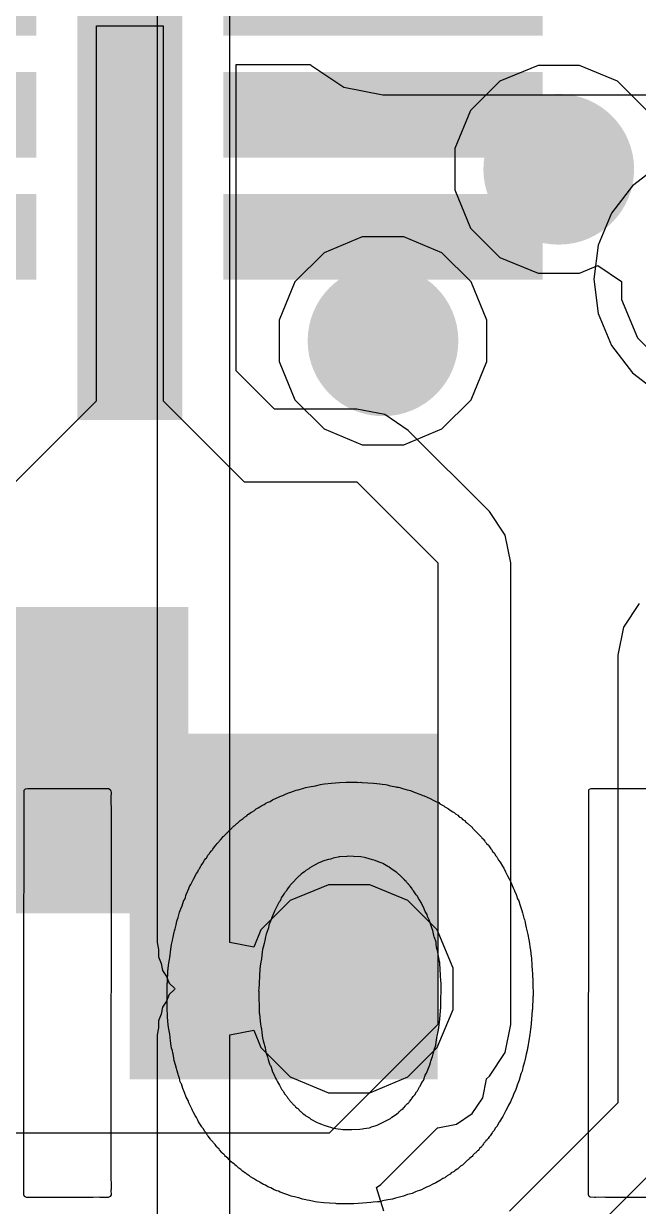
# Model space of a CAD drawing. Header units: millimetres. Extents: x 0 to 172, y 0 to 138.
# Drawn here: x 77.77 to 81.04, y 68.92 to 75.22 of the extents above; entities that cross this region are included whole.
import ezdxf

# ---------------------------------------------------------------- set-up
doc = ezdxf.new("R2010")
doc.units = ezdxf.units.MM
for name, color, linetype in [('BottomLayer', 5, 'Continuous'), ('BottomPaste', 16, 'Continuous'), ('BottomSolder', 6, 'Continuous'), ('TopLayer', 1, 'Continuous'), ('TopOverlay', 2, 'Continuous'), ('TopSolder', 216, 'Continuous'), ('ViaHoleLayer', 16, 'Continuous')]:
    doc.layers.add(name, color=color, linetype=linetype)

# ---------------------------------------------------------------- blocks, each defined once
blk = doc.blocks.new('17_FC2QFN__3_5_3_75__B_10')
at = {"layer": 'BottomLayer'}
for points in [[(-0.1778, 2.4032), (0.1778, 2.4032), (0.1778, 0.4032), (-0.1778, 0.4032)], [(-2.0986, 1.6552), (-0.6, 1.6552), (-0.6, 1.4012), (-2.0986, 1.4012)], [(2.0986, 1.4012), (0.6, 1.4012), (0.6, 1.6552), (2.0986, 1.6552)], [(-2.0986, 1.0052), (-0.6, 1.0052), (-0.6, 0.7512), (-2.0986, 0.7512)], [(2.0986, 0.7512), (0.6, 0.7512), (0.6, 1.0052), (2.0986, 1.0052)], [(-2.0986, 0.3552), (-0.6, 0.3552), (-0.6, 0.1012), (-2.0986, 0.1012)], [(2.0986, 0.1012), (0.6, 0.1012), (0.6, 0.3552), (2.0986, 0.3552)], [(-2.0986, -0.1194), (-1.1842, -0.1194), (-1.1842, -0.4242), (-2.0986, -0.4242)], [(2.0986, -0.4242), (1.1842, -0.4242), (1.1842, -0.1194), (2.0986, -0.1194)], [(-2.0986, -0.6194), (-1.1842, -0.6194), (-1.1842, -0.9242), (-2.0986, -0.9242)], [(2.0986, -0.9242), (1.1842, -0.9242), (1.1842, -0.6194), (2.0986, -0.6194)], [(-1.4024, -1.9346), (-1.4024, -1.1218), (-1.0976, -1.1218), (-1.0976, -1.9346)], [(-0.9024, -1.9346), (-0.9024, -1.1218), (-0.5976, -1.1218), (-0.5976, -1.9346)], [(-0.4024, -1.9346), (-0.4024, -1.1218), (-0.0976, -1.1218), (-0.0976, -1.9346)], [(0.0976, -1.9346), (0.0976, -1.1218), (0.4024, -1.1218), (0.4024, -1.9346)], [(0.5976, -1.9346), (0.5976, -1.1218), (0.9024, -1.1218), (0.9024, -1.9346)], [(1.0976, -1.9346), (1.0976, -1.1218), (1.4024, -1.1218), (1.4024, -1.9346)]]:
    blk.add_hatch(color=5, dxfattribs=at).paths.add_polyline_path(points)
at = {"layer": 'BottomPaste'}
for points in [[(-0.1778, 2.4032), (0.1778, 2.4032), (0.1778, 0.4032), (-0.1778, 0.4032)], [(-2.0986, 1.6552), (-0.6, 1.6552), (-0.6, 1.4012), (-2.0986, 1.4012)], [(2.0986, 1.4012), (0.6, 1.4012), (0.6, 1.6552), (2.0986, 1.6552)], [(-2.0986, 1.0052), (-0.6, 1.0052), (-0.6, 0.7512), (-2.0986, 0.7512)], [(2.0986, 0.7512), (0.6, 0.7512), (0.6, 1.0052), (2.0986, 1.0052)], [(-2.0986, 0.3552), (-0.6, 0.3552), (-0.6, 0.1012), (-2.0986, 0.1012)], [(2.0986, 0.1012), (0.6, 0.1012), (0.6, 0.3552), (2.0986, 0.3552)], [(-2.0986, -0.1194), (-1.1842, -0.1194), (-1.1842, -0.4242), (-2.0986, -0.4242)], [(2.0986, -0.4242), (1.1842, -0.4242), (1.1842, -0.1194), (2.0986, -0.1194)], [(-2.0986, -0.6194), (-1.1842, -0.6194), (-1.1842, -0.9242), (-2.0986, -0.9242)], [(2.0986, -0.9242), (1.1842, -0.9242), (1.1842, -0.6194), (2.0986, -0.6194)], [(-1.4024, -1.9346), (-1.4024, -1.1218), (-1.0976, -1.1218), (-1.0976, -1.9346)], [(-0.9024, -1.9346), (-0.9024, -1.1218), (-0.5976, -1.1218), (-0.5976, -1.9346)], [(-0.4024, -1.9346), (-0.4024, -1.1218), (-0.0976, -1.1218), (-0.0976, -1.9346)], [(0.0976, -1.9346), (0.0976, -1.1218), (0.4024, -1.1218), (0.4024, -1.9346)], [(0.5976, -1.9346), (0.5976, -1.1218), (0.9024, -1.1218), (0.9024, -1.9346)], [(1.0976, -1.9346), (1.0976, -1.1218), (1.4024, -1.1218), (1.4024, -1.9346)]]:
    blk.add_hatch(color=16, dxfattribs=at).paths.add_polyline_path(points)
at = {"layer": 'BottomSolder'}
for points in [[(-0.2794, 2.5048), (0.2794, 2.5048), (0.2794, 0.3016), (-0.2794, 0.3016)], [(-2.2002, 1.7568), (-0.4984, 1.7568), (-0.4984, 1.2996), (-2.2002, 1.2996)], [(2.2002, 1.2996), (0.4984, 1.2996), (0.4984, 1.7568), (2.2002, 1.7568)], [(-2.2002, 1.1068), (-0.4984, 1.1068), (-0.4984, 0.6496), (-2.2002, 0.6496)], [(2.2002, 0.6496), (0.4984, 0.6496), (0.4984, 1.1068), (2.2002, 1.1068)], [(-2.2002, 0.4568), (-0.4984, 0.4568), (-0.4984, -0.0004), (-2.2002, -0.0004)], [(2.2002, -0.0004), (0.4984, -0.0004), (0.4984, 0.4568), (2.2002, 0.4568)], [(-2.2002, -0.0178), (-1.0826, -0.0178), (-1.0826, -0.5258), (-2.2002, -0.5258)], [(2.2002, -0.5258), (1.0826, -0.5258), (1.0826, -0.0178), (2.2002, -0.0178)], [(-2.2002, -0.5178), (-1.0826, -0.5178), (-1.0826, -1.0258), (-2.2002, -1.0258)], [(2.2002, -1.0258), (1.0826, -1.0258), (1.0826, -0.5178), (2.2002, -0.5178)], [(-1.504, -2.0362), (-1.504, -1.0202), (-0.996, -1.0202), (-0.996, -2.0362)], [(-1.004, -2.0362), (-1.004, -1.0202), (-0.496, -1.0202), (-0.496, -2.0362)], [(-0.504, -2.0362), (-0.504, -1.0202), (0.004, -1.0202), (0.004, -2.0362)], [(-0.004, -2.0362), (-0.004, -1.0202), (0.504, -1.0202), (0.504, -2.0362)], [(0.496, -2.0362), (0.496, -1.0202), (1.004, -1.0202), (1.004, -2.0362)], [(0.996, -2.0362), (0.996, -1.0202), (1.504, -1.0202), (1.504, -2.0362)]]:
    blk.add_hatch(color=6, dxfattribs=at).paths.add_polyline_path(points)
blk = doc.blocks.new('XAL6030_102MEC_B_239')
at = {"layer": 'BottomLayer'}
for points in [[(-2.735, 2.75), (-1.305, 2.75), (-1.305, -2.75), (-2.735, -2.75)], [(1.305, 2.75), (2.735, 2.75), (2.735, -2.75), (1.305, -2.75)]]:
    blk.add_hatch(color=5, dxfattribs=at).paths.add_polyline_path(points)
at = {"layer": 'BottomPaste'}
for points in [[(-2.735, 2.75), (-1.305, 2.75), (-1.305, -2.75), (-2.735, -2.75)], [(1.305, 2.75), (2.735, 2.75), (2.735, -2.75), (1.305, -2.75)]]:
    blk.add_hatch(color=16, dxfattribs=at).paths.add_polyline_path(points)
at = {"layer": 'BottomSolder'}
for points in [[(-2.8366, 2.8516), (-1.2034, 2.8516), (-1.2034, -2.8516), (-2.8366, -2.8516)], [(1.2034, 2.8516), (2.8366, 2.8516), (2.8366, -2.8516), (1.2034, -2.8516)]]:
    blk.add_hatch(color=6, dxfattribs=at).paths.add_polyline_path(points)

msp = doc.modelspace()

# ---------------------------------------------------------------- hatches: boundary and pattern name
at = {"layer": 'BottomLayer'}
h = msp.add_hatch(color=5, dxfattribs=at)
edge = h.paths.add_edge_path()
edge.add_arc((80.6196, 74.4474), 0.3, 0, 360)
h = msp.add_hatch(color=5, dxfattribs=at)
edge = h.paths.add_edge_path()
edge.add_arc((79.6829, 73.533), 0.3, 0, 360)
msp.add_hatch(color=5, dxfattribs=at).paths.add_polyline_path([(78.3336, 69.596), (79.975, 69.596), (79.975, 71.4388), (78.3336, 71.4388)])
h = msp.add_hatch(color=5, dxfattribs=at)
edge = h.paths.add_edge_path()
edge.add_arc((79.502, 70.0786), 0.3, 0, 360)
at = {"layer": 'BottomSolder'}
h = msp.add_hatch(color=6, dxfattribs=at)
edge = h.paths.add_edge_path()
edge.add_arc((80.6196, 74.4474), 0.4016, 0, 360)
h = msp.add_hatch(color=6, dxfattribs=at)
edge = h.paths.add_edge_path()
edge.add_arc((79.6829, 73.533), 0.4016, 0, 360)
h = msp.add_hatch(color=6, dxfattribs=at)
edge = h.paths.add_edge_path()
edge.add_arc((79.502, 70.0786), 0.4016, 0, 360)
at = {"layer": 'TopLayer'}
h = msp.add_hatch(color=1, dxfattribs=at)
edge = h.paths.add_edge_path()
edge.add_arc((80.6196, 74.4474), 0.3, 0, 360)
h = msp.add_hatch(color=1, dxfattribs=at)
edge = h.paths.add_edge_path()
edge.add_arc((79.6829, 73.533), 0.3, 0, 360)
h = msp.add_hatch(color=1, dxfattribs=at)
edge = h.paths.add_edge_path()
edge.add_arc((79.502, 70.0786), 0.3, 0, 360)
at = {"layer": 'TopSolder'}
h = msp.add_hatch(color=216, dxfattribs=at)
edge = h.paths.add_edge_path()
edge.add_arc((80.6196, 74.4474), 0.4016, 0, 360)
h = msp.add_hatch(color=216, dxfattribs=at)
edge = h.paths.add_edge_path()
edge.add_arc((79.6829, 73.533), 0.4016, 0, 360)
h = msp.add_hatch(color=216, dxfattribs=at)
edge = h.paths.add_edge_path()
edge.add_arc((79.502, 70.0786), 0.4016, 0, 360)
at = {"layer": 'ViaHoleLayer'}
h = msp.add_hatch(color=16, dxfattribs=at)
edge = h.paths.add_edge_path()
edge.add_arc((80.6196, 74.4474), 0.15, 0, 360)
h = msp.add_hatch(color=16, dxfattribs=at)
edge = h.paths.add_edge_path()
edge.add_arc((79.6829, 73.533), 0.15, 0, 360)
h = msp.add_hatch(color=16, dxfattribs=at)
edge = h.paths.add_edge_path()
edge.add_arc((79.502, 70.0786), 0.15, 0, 360)

# ---------------------------------------------------------------- linework, layer by layer
at = {"layer": 'BottomLayer'}
for p, q in [((78.1558, 73.2126), (78.1558, 75.2126)), ((78.1558, 75.2126), (78.5114, 75.2126)), ((78.5114, 75.2126), (78.5114, 73.2126)), ((78.8999, 73.3735), (78.8999, 75.0066)), ((78.8999, 75.0066), (79.296, 75.0066)), ((79.296, 75.0066), (79.2983, 75.003)), ((79.2983, 75.003), (79.4748, 74.8852)), ((79.4748, 74.8852), (79.6829, 74.8438)), ((79.6829, 74.8438), (81.6864, 74.8438)), ((81.1586, 74.471), (81.0127, 74.3591)), ((81.0127, 74.3591), (80.9008, 74.2132)), ((80.9008, 74.2132), (80.8304, 74.0432)), ((80.8304, 74.0432), (80.8064, 73.8609)), ((80.8064, 73.8609), (80.8304, 73.6786)), ((80.8304, 73.6786), (80.9008, 73.5086)), ((80.9008, 73.5086), (81.0127, 73.3627)), ((79.1041, 73.1693), (78.8999, 73.3735)), ((81.0127, 73.3627), (81.1586, 73.2508)), ((77.7144, 72.7712), (78.1558, 73.2126)), ((78.5114, 73.2126), (78.9432, 72.7808)), ((79.5432, 73.1693), (79.1041, 73.1693)), ((79.6919, 73.1397), (79.5432, 73.1693)), ((79.8179, 73.0555), (79.6919, 73.1397)), ((80.2497, 72.6237), (79.8179, 73.0555)), ((78.9432, 72.7808), (79.5432, 72.7808)), ((79.5432, 72.7808), (79.975, 72.349)), ((80.3339, 72.4977), (80.2497, 72.6237)), ((80.3635, 72.349), (80.3339, 72.4977)), ((79.975, 72.349), (79.975, 69.8881)), ((80.3635, 69.8881), (80.3635, 72.349)), ((81.0485, 72.1325), (80.9643, 72.0065)), ((80.9643, 72.0065), (80.9347, 71.8578)), ((80.9347, 71.8578), (80.9347, 69.4699)), ((79.975, 69.8881), (79.3959, 69.309)), ((80.3339, 69.7394), (80.3635, 69.8881)), ((80.2497, 69.6134), (80.3339, 69.7394)), ((80.234, 69.5977), (80.2497, 69.6134)), ((80.2143, 69.4969), (80.234, 69.596)), ((80.234, 69.596), (80.234, 69.5977)), ((80.1581, 69.4129), (80.2143, 69.4969)), ((80.9347, 69.4699), (80.3571, 68.8923)), ((80.0741, 69.3567), (80.1581, 69.4129)), ((79.3959, 69.309), (71.8896, 69.309)), ((79.6706, 69.0343), (79.9733, 69.337)), ((79.9733, 69.337), (79.975, 69.337)), ((79.975, 69.337), (80.0741, 69.3567)), ((80.518, 68.5038), (81.3232, 69.309)), ((79.6481, 69.0193), (79.6706, 69.0343)), ((79.6866, 68.8923), (79.6481, 69.0193))]:
    msp.add_line(p, q, dxfattribs=at)
at = {"layer": 'TopLayer'}
for p, q in [((78.4785, 76.4286), (78.4785, 70.3251)), ((78.867, 70.3251), (78.867, 76.4286)), ((80.5094, 75.0014), (80.3058, 74.9171)), ((80.7298, 75.0014), (80.5094, 75.0014)), ((80.9334, 74.9171), (80.7298, 75.0014)), ((80.3058, 74.9171), (80.1499, 74.7612)), ((81.0893, 74.7612), (80.9334, 74.9171)), ((80.1499, 74.7612), (80.0656, 74.5576)), ((80.0656, 74.5576), (80.0656, 74.3372)), ((80.0656, 74.3372), (80.1499, 74.1336)), ((80.1499, 74.1336), (80.3058, 73.9777)), ((79.5727, 74.087), (79.3691, 74.0027)), ((79.7931, 74.087), (79.5727, 74.087)), ((79.9967, 74.0027), (79.7931, 74.087)), ((79.3691, 74.0027), (79.2132, 73.8468)), ((80.1526, 73.8468), (79.9967, 74.0027)), ((80.3058, 73.9777), (80.5094, 73.8934)), ((80.7298, 73.8934), (80.8276, 73.9339)), ((80.8276, 73.9339), (80.9546, 73.8491)), ((79.2132, 73.8468), (79.1289, 73.6432)), ((80.2369, 73.6432), (80.1526, 73.8468)), ((80.5094, 73.8934), (80.7298, 73.8934)), ((80.9546, 73.8491), (80.9546, 73.753)), ((80.9546, 73.753), (81.0389, 73.5494)), ((79.1289, 73.6432), (79.1289, 73.4228)), ((80.2369, 73.4228), (80.2369, 73.6432)), ((81.0389, 73.5494), (81.1948, 73.3935)), ((79.1289, 73.4228), (79.2132, 73.2192)), ((80.1526, 73.2192), (80.2369, 73.4228)), ((79.2132, 73.2192), (79.3691, 73.0633)), ((79.9967, 73.0633), (80.1526, 73.2192)), ((79.3691, 73.0633), (79.5727, 72.979)), ((79.7931, 72.979), (79.9967, 73.0633)), ((79.5727, 72.979), (79.7931, 72.979)), ((79.3918, 70.6326), (79.1882, 70.5483)), ((79.6122, 70.6326), (79.3918, 70.6326)), ((79.8158, 70.5483), (79.6122, 70.6326)), ((79.1882, 70.5483), (79.0323, 70.3924)), ((79.9717, 70.3924), (79.8158, 70.5483)), ((79.0323, 70.3924), (78.994, 70.2999)), ((80.056, 70.1888), (79.9717, 70.3924)), ((78.4785, 70.3251), (78.486, 70.2876)), ((78.994, 70.2999), (78.867, 70.3251)), ((78.486, 70.2876), (78.486, 70.2493)), ((78.486, 70.2493), (78.5006, 70.214)), ((78.5006, 70.214), (78.5081, 70.1765)), ((80.056, 69.9684), (80.056, 70.1888)), ((78.5081, 70.1765), (78.5294, 70.1447)), ((78.5294, 70.1447), (78.544, 70.1093)), ((78.544, 70.1093), (78.5711, 70.0822)), ((78.5711, 70.075), (78.544, 70.0479)), ((78.5711, 70.0822), (78.5735, 70.0786)), ((78.5735, 70.0786), (78.5711, 70.075)), ((78.5294, 70.0126), (78.5081, 69.9807)), ((78.544, 70.0479), (78.5294, 70.0126)), ((78.5006, 69.9432), (78.486, 69.9079)), ((78.5081, 69.9807), (78.5006, 69.9432)), ((79.9717, 69.7648), (80.056, 69.9684)), ((78.486, 69.8696), (78.4785, 69.8321)), ((78.486, 69.9079), (78.486, 69.8696)), ((78.4785, 69.8321), (78.4785, 61.8744)), ((78.867, 69.8321), (78.994, 69.8573)), ((78.867, 61.8744), (78.867, 69.8321)), ((78.994, 69.8573), (79.0323, 69.7648)), ((79.0323, 69.7648), (79.1882, 69.6089)), ((79.8158, 69.6089), (79.9717, 69.7648)), ((79.1882, 69.6089), (79.3918, 69.5246)), ((79.6122, 69.5246), (79.8158, 69.6089)), ((79.3918, 69.5246), (79.6122, 69.5246))]:
    msp.add_line(p, q, dxfattribs=at)
at = {"layer": 'TopOverlay'}
for p, q in [((77.7683, 70.0349), (77.77, 71.1372)), ((77.77, 71.1372), (77.7777, 71.1449)), ((77.7777, 71.1449), (77.7896, 71.1466)), ((77.7896, 71.1466), (77.8652, 71.1457)), ((77.8652, 71.1457), (78.2193, 71.1466)), ((78.2193, 71.1466), (78.2287, 71.1406)), ((78.2287, 71.1406), (78.2321, 71.1321)), ((78.2321, 71.1321), (78.2338, 71.1253)), ((78.2338, 71.1253), (78.2321, 71.0982)), ((79.179, 71.1228), (79.1858, 71.1245)), ((79.1858, 71.1245), (79.2121, 71.1338)), ((79.2121, 71.1338), (79.2206, 71.1372)), ((79.2206, 71.1372), (79.23, 71.1398)), ((79.23, 71.1398), (79.2367, 71.1415)), ((79.2367, 71.1415), (79.2478, 71.144)), ((79.2478, 71.144), (79.2614, 71.1474)), ((79.2614, 71.1474), (79.2699, 71.1508)), ((79.2699, 71.1508), (79.2903, 71.1559)), ((79.2903, 71.1559), (79.3225, 71.161)), ((79.3225, 71.161), (79.3497, 71.1678)), ((79.3497, 71.1678), (79.3582, 71.1695)), ((79.3582, 71.1695), (79.3718, 71.1712)), ((79.3718, 71.1712), (79.4092, 71.1746)), ((79.4092, 71.1746), (79.4516, 71.178)), ((79.4516, 71.178), (79.4873, 71.1797)), ((79.4873, 71.1797), (79.5442, 71.1805)), ((79.5442, 71.1805), (79.5493, 71.1788)), ((79.5493, 71.1788), (79.5646, 71.1805)), ((79.5646, 71.1805), (79.5697, 71.1788)), ((79.5697, 71.1788), (79.6019, 71.1771)), ((79.6019, 71.1771), (79.6317, 71.1746)), ((79.6317, 71.1746), (79.6503, 71.1729)), ((79.6503, 71.1729), (79.6656, 71.1712)), ((79.6656, 71.1712), (79.6792, 71.1695)), ((79.6792, 71.1695), (79.6962, 71.1678)), ((79.6962, 71.1678), (79.7047, 71.1661)), ((79.7047, 71.1661), (79.7157, 71.1618)), ((79.7157, 71.1618), (79.7225, 71.1601)), ((79.7225, 71.1601), (79.7506, 71.1559)), ((79.7506, 71.1559), (79.7574, 71.1542)), ((79.7574, 71.1542), (79.7658, 71.1525)), ((79.7658, 71.1525), (79.7726, 71.1508)), ((79.7726, 71.1508), (79.782, 71.1483)), ((79.782, 71.1483), (79.799, 71.1432)), ((79.799, 71.1432), (79.8109, 71.1398)), ((79.8109, 71.1398), (79.8287, 71.1355)), ((79.8287, 71.1355), (79.8499, 71.1262)), ((79.8499, 71.1262), (79.8593, 71.1236)), ((80.7782, 68.9801), (80.7799, 71.1389)), ((80.7799, 71.1389), (80.7841, 71.1432)), ((80.7841, 71.1432), (80.7926, 71.1466)), ((80.7926, 71.1466), (80.8376, 71.1457)), ((80.8376, 71.1457), (81.2733, 71.1466)), ((78.2321, 71.0982), (78.2338, 71.0149)), ((79.0491, 71.0608), (79.0592, 71.0676)), ((79.0592, 71.0676), (79.0618, 71.0701)), ((79.0618, 71.0701), (79.0703, 71.0735)), ((79.0703, 71.0735), (79.0813, 71.0778)), ((79.0813, 71.0778), (79.0949, 71.0863)), ((79.0949, 71.0863), (79.1128, 71.0939)), ((79.1128, 71.0939), (79.1416, 71.1075)), ((79.1416, 71.1075), (79.1484, 71.1092)), ((79.1484, 71.1092), (79.1569, 71.1126)), ((79.1569, 71.1126), (79.1603, 71.1143)), ((79.1603, 71.1143), (79.179, 71.1228)), ((79.8593, 71.1236), (79.878, 71.1168)), ((79.878, 71.1168), (79.8873, 71.1126)), ((79.8873, 71.1126), (79.8958, 71.1092)), ((79.8958, 71.1092), (79.9026, 71.1075)), ((79.9026, 71.1075), (79.9349, 71.0922)), ((79.9349, 71.0922), (79.9535, 71.082)), ((79.9535, 71.082), (79.9688, 71.0752)), ((79.9688, 71.0752), (79.9799, 71.071)), ((79.9799, 71.071), (79.9858, 71.065)), ((79.9858, 71.065), (79.9892, 71.0633)), ((79.9892, 71.0633), (80.0079, 71.0531)), ((78.2338, 71.0149), (78.2329, 69.0947)), ((78.9446, 70.9937), (78.9565, 71.0005)), ((78.9565, 71.0005), (78.9633, 71.0073)), ((78.9633, 71.0073), (78.9667, 71.009)), ((78.9667, 71.009), (78.9786, 71.0175)), ((78.9786, 71.0175), (78.982, 71.0209)), ((78.982, 71.0209), (78.9854, 71.0226)), ((78.9854, 71.0226), (78.9973, 71.0294)), ((78.9973, 71.0294), (79.0066, 71.037)), ((79.0066, 71.037), (79.0176, 71.0429)), ((79.0176, 71.0429), (79.0261, 71.048)), ((79.0261, 71.048), (79.038, 71.0565)), ((79.038, 71.0565), (79.0491, 71.0608)), ((80.0079, 71.0531), (80.013, 71.048)), ((80.013, 71.048), (80.0164, 71.0463)), ((80.0164, 71.0463), (80.0317, 71.0379)), ((80.0317, 71.0379), (80.041, 71.0302)), ((80.041, 71.0302), (80.0555, 71.0226)), ((80.0555, 71.0226), (80.0588, 71.0192)), ((80.0588, 71.0192), (80.0622, 71.0175)), ((80.0622, 71.0175), (80.069, 71.0107)), ((80.069, 71.0107), (80.0809, 71.0039)), ((80.0809, 71.0039), (80.0894, 70.9954)), ((78.8699, 70.9274), (78.8792, 70.9368)), ((78.8792, 70.9368), (78.8809, 70.9402)), ((78.8809, 70.9402), (78.8834, 70.9427)), ((78.8834, 70.9427), (78.8868, 70.9444)), ((78.8868, 70.9444), (78.8902, 70.9478)), ((78.8902, 70.9478), (78.8936, 70.9495)), ((78.8936, 70.9495), (78.9038, 70.9597)), ((78.9038, 70.9597), (78.9072, 70.9614)), ((78.9072, 70.9614), (78.9191, 70.9733)), ((78.9191, 70.9733), (78.9225, 70.975)), ((78.9225, 70.975), (78.9378, 70.9869)), ((78.9378, 70.9869), (78.9446, 70.9937)), ((80.0894, 70.9954), (80.1005, 70.9894)), ((80.1005, 70.9894), (80.1022, 70.986)), ((80.1022, 70.986), (80.1064, 70.9818)), ((80.1064, 70.9818), (80.1098, 70.9801)), ((80.1098, 70.9801), (80.1132, 70.9767)), ((80.1132, 70.9767), (80.1166, 70.975)), ((80.1166, 70.975), (80.1268, 70.9648)), ((80.1268, 70.9648), (80.1302, 70.9631)), ((80.1302, 70.9631), (80.1336, 70.9597)), ((80.1336, 70.9597), (80.137, 70.958)), ((80.137, 70.958), (80.154, 70.941)), ((80.154, 70.941), (80.1574, 70.9393)), ((80.1574, 70.9393), (80.1616, 70.9334)), ((78.8113, 70.8672), (78.8164, 70.8722)), ((78.8164, 70.8722), (78.8172, 70.8748)), ((78.8172, 70.8748), (78.8206, 70.8765)), ((78.8206, 70.8765), (78.8265, 70.8824)), ((78.8265, 70.8824), (78.8282, 70.8858)), ((78.8282, 70.8858), (78.8308, 70.8901)), ((78.8308, 70.8901), (78.8342, 70.8918)), ((78.8342, 70.8918), (78.8469, 70.9045)), ((78.8469, 70.9045), (78.8486, 70.9079)), ((78.8486, 70.9079), (78.8546, 70.9122)), ((78.8546, 70.9122), (78.8622, 70.9198)), ((78.8622, 70.9198), (78.8639, 70.9232)), ((78.8639, 70.9232), (78.8665, 70.9258)), ((78.8665, 70.9258), (78.8699, 70.9274)), ((80.1616, 70.9334), (80.2075, 70.8875)), ((80.2075, 70.8875), (80.2092, 70.8841)), ((80.2092, 70.8841), (80.216, 70.8773)), ((80.216, 70.8773), (80.2177, 70.8739)), ((80.2177, 70.8739), (80.2262, 70.8654)), ((78.7603, 70.8026), (78.7688, 70.8145)), ((78.7688, 70.8145), (78.7739, 70.8196)), ((78.7739, 70.8196), (78.7756, 70.823)), ((78.7756, 70.823), (78.7841, 70.8349)), ((78.7841, 70.8349), (78.7943, 70.8451)), ((78.7943, 70.8451), (78.7994, 70.8536)), ((78.7994, 70.8536), (78.8096, 70.8638)), ((78.8096, 70.8638), (78.8113, 70.8672)), ((80.2262, 70.8654), (80.2279, 70.8621)), ((80.2279, 70.8621), (80.2329, 70.857)), ((80.2329, 70.857), (80.2346, 70.8536)), ((80.2346, 70.8536), (80.2448, 70.8434)), ((80.2448, 70.8434), (80.2465, 70.84)), ((80.2465, 70.84), (80.2584, 70.8247)), ((80.2584, 70.8247), (80.2618, 70.8213)), ((80.2618, 70.8213), (80.2686, 70.8094)), ((80.2686, 70.8094), (80.2754, 70.8026)), ((78.7144, 70.7364), (78.7229, 70.7483)), ((78.7229, 70.7483), (78.7314, 70.7635)), ((78.7314, 70.7635), (78.7391, 70.7729)), ((78.7391, 70.7729), (78.7416, 70.7754)), ((78.7416, 70.7754), (78.7433, 70.7788)), ((78.7433, 70.7788), (78.7501, 70.7907)), ((78.7501, 70.7907), (78.7586, 70.7992)), ((78.7586, 70.7992), (78.7603, 70.8026)), ((79.3404, 70.7491), (79.3183, 70.7372)), ((79.3556, 70.7559), (79.3404, 70.7491)), ((79.3616, 70.7584), (79.3556, 70.7559)), ((79.3726, 70.7627), (79.3616, 70.7584)), ((79.393, 70.7678), (79.3726, 70.7627)), ((79.4024, 70.7703), (79.393, 70.7678)), ((79.4092, 70.772), (79.4024, 70.7703)), ((79.4176, 70.7754), (79.4092, 70.772)), ((79.4244, 70.7771), (79.4176, 70.7754)), ((79.444, 70.7797), (79.4244, 70.7771)), ((79.4491, 70.7814), (79.444, 70.7797)), ((79.4898, 70.7831), (79.4491, 70.7814)), ((79.4949, 70.7848), (79.4898, 70.7831)), ((79.5263, 70.7839), (79.4949, 70.7848)), ((79.5646, 70.7814), (79.5263, 70.7839)), ((79.5849, 70.778), (79.5646, 70.7814)), ((79.5917, 70.7763), (79.5849, 70.778)), ((79.6274, 70.7661), (79.5917, 70.7763)), ((79.641, 70.7627), (79.6274, 70.7661)), ((79.6622, 70.7533), (79.641, 70.7627)), ((79.6733, 70.7491), (79.6622, 70.7533)), ((79.6818, 70.7457), (79.6733, 70.7491)), ((80.2754, 70.8026), (80.2771, 70.7992)), ((80.2771, 70.7992), (80.2839, 70.7873)), ((80.2839, 70.7873), (80.289, 70.7822)), ((80.289, 70.7822), (80.2907, 70.7788)), ((80.2907, 70.7788), (80.2992, 70.7635)), ((80.2992, 70.7635), (80.3068, 70.7542)), ((80.3068, 70.7542), (80.3196, 70.7313)), ((78.6737, 70.6633), (78.689, 70.6922)), ((78.689, 70.6922), (78.6958, 70.7024)), ((78.6958, 70.7024), (78.7, 70.7134)), ((78.7, 70.7134), (78.7026, 70.716)), ((78.7026, 70.716), (78.7042, 70.7194)), ((78.7042, 70.7194), (78.7127, 70.7313)), ((78.7127, 70.7313), (78.7144, 70.7364)), ((79.2461, 70.6888), (79.2384, 70.6812)), ((79.2554, 70.6964), (79.2461, 70.6888)), ((79.2639, 70.7015), (79.2554, 70.6964)), ((79.269, 70.7066), (79.2639, 70.7015)), ((79.2724, 70.7083), (79.269, 70.7066)), ((79.2843, 70.7168), (79.2724, 70.7083)), ((79.2877, 70.7185), (79.2843, 70.7168)), ((79.2928, 70.7236), (79.2877, 70.7185)), ((79.3183, 70.7372), (79.2928, 70.7236)), ((79.6903, 70.7406), (79.6818, 70.7457)), ((79.7089, 70.7304), (79.6903, 70.7406)), ((79.7166, 70.7262), (79.7089, 70.7304)), ((79.7259, 70.7185), (79.7166, 70.7262)), ((79.7293, 70.7168), (79.7259, 70.7185)), ((79.7531, 70.6998), (79.7293, 70.7168)), ((79.7565, 70.6981), (79.7531, 70.6998)), ((79.7667, 70.688), (79.7565, 70.6981)), ((79.7701, 70.6863), (79.7667, 70.688)), ((79.7956, 70.6608), (79.7701, 70.6863)), ((80.3196, 70.7313), (80.3264, 70.7211)), ((80.3264, 70.7211), (80.3366, 70.7024)), ((80.3366, 70.7024), (80.3468, 70.6803)), ((78.6482, 70.6124), (78.6524, 70.6234)), ((78.6524, 70.6234), (78.6592, 70.6336)), ((78.6592, 70.6336), (78.6652, 70.648)), ((78.6652, 70.648), (78.6737, 70.6633)), ((79.1866, 70.6277), (79.1781, 70.6158)), ((79.1883, 70.631), (79.1866, 70.6277)), ((79.2138, 70.6565), (79.1883, 70.631)), ((79.2155, 70.6599), (79.2138, 70.6565)), ((79.235, 70.6795), (79.2155, 70.6599)), ((79.2384, 70.6812), (79.235, 70.6795)), ((79.799, 70.6591), (79.7956, 70.6608)), ((79.7998, 70.6565), (79.799, 70.6591)), ((79.8066, 70.6497), (79.7998, 70.6565)), ((79.8083, 70.6463), (79.8066, 70.6497)), ((79.8185, 70.6361), (79.8083, 70.6463)), ((79.8194, 70.6353), (79.8185, 70.6361)), ((79.8219, 70.6327), (79.8194, 70.6353)), ((79.8236, 70.6294), (79.8219, 70.6327)), ((79.8278, 70.6251), (79.8236, 70.6294)), ((79.8355, 70.6158), (79.8278, 70.6251)), ((80.3468, 70.6803), (80.3552, 70.665)), ((80.3552, 70.665), (80.362, 70.6497)), ((80.362, 70.6497), (80.3773, 70.6175)), ((78.6244, 70.5529), (78.6295, 70.5648)), ((78.6295, 70.5648), (78.6321, 70.5758)), ((78.6321, 70.5758), (78.6355, 70.5843)), ((78.6355, 70.5843), (78.6482, 70.6124)), ((79.1408, 70.5631), (79.1391, 70.5563)), ((79.1493, 70.575), (79.1408, 70.5631)), ((79.1561, 70.5869), (79.1493, 70.575)), ((79.1595, 70.5903), (79.1561, 70.5869)), ((79.1612, 70.5937), (79.1595, 70.5903)), ((79.1663, 70.5988), (79.1612, 70.5937)), ((79.1731, 70.6107), (79.1663, 70.5988)), ((79.1781, 70.6158), (79.1731, 70.6107)), ((79.8423, 70.6039), (79.8355, 70.6158)), ((79.8448, 70.6013), (79.8423, 70.6039)), ((79.8593, 70.5801), (79.8448, 70.6013)), ((79.861, 70.5767), (79.8593, 70.5801)), ((79.8661, 70.5716), (79.861, 70.5767)), ((79.8729, 70.5597), (79.8661, 70.5716)), ((79.8771, 70.5521), (79.8729, 70.5597)), ((80.3773, 70.6175), (80.3816, 70.6064)), ((80.3816, 70.6064), (80.3841, 70.6005)), ((80.3841, 70.6005), (80.3926, 70.5818)), ((80.3926, 70.5818), (80.3943, 70.575)), ((80.3943, 70.575), (80.4003, 70.5589)), ((80.4003, 70.5589), (80.4062, 70.5478)), ((78.5989, 70.4867), (78.6057, 70.5054)), ((78.6057, 70.5054), (78.6125, 70.5206)), ((78.6125, 70.5206), (78.6159, 70.5325)), ((78.6159, 70.5325), (78.6176, 70.5393)), ((78.6176, 70.5393), (78.6219, 70.5504)), ((78.6219, 70.5504), (78.6244, 70.5529)), ((79.1272, 70.5376), (79.1051, 70.4918)), ((79.1289, 70.541), (79.1272, 70.5376)), ((79.1323, 70.5444), (79.1289, 70.541)), ((79.1391, 70.5563), (79.1323, 70.5444)), ((79.8856, 70.5385), (79.8771, 70.5521)), ((79.889, 70.53), (79.8856, 70.5385)), ((79.8992, 70.513), (79.889, 70.53)), ((79.9077, 70.4909), (79.8992, 70.513)), ((80.4062, 70.5478), (80.4113, 70.5274)), ((80.4113, 70.5274), (80.4189, 70.5062)), ((80.4189, 70.5062), (80.4232, 70.4952)), ((80.4232, 70.4952), (80.4257, 70.4841)), ((78.5803, 70.4187), (78.5845, 70.4383)), ((78.5845, 70.4383), (78.5862, 70.4451)), ((78.5862, 70.4451), (78.5913, 70.4586)), ((78.5913, 70.4586), (78.5955, 70.4731)), ((78.5955, 70.4731), (78.5989, 70.4867)), ((79.0839, 70.4383), (79.0745, 70.417)), ((79.0873, 70.4468), (79.0839, 70.4383)), ((79.089, 70.4536), (79.0873, 70.4468)), ((79.0915, 70.4629), (79.089, 70.4536)), ((79.1051, 70.4918), (79.0915, 70.4629)), ((79.9179, 70.4739), (79.9077, 70.4909)), ((79.9204, 70.4646), (79.9179, 70.4739)), ((79.9281, 70.4468), (79.9204, 70.4646)), ((79.945, 70.3975), (79.9281, 70.4468)), ((80.4257, 70.4841), (80.4274, 70.4756)), ((80.4274, 70.4756), (80.4291, 70.4688)), ((80.4291, 70.4688), (80.4342, 70.4552)), ((80.4342, 70.4552), (80.4368, 70.4476)), ((80.4368, 70.4476), (80.4385, 70.4408)), ((80.4385, 70.4408), (80.4427, 70.4213)), ((78.565, 70.3542), (78.5692, 70.3805)), ((78.5692, 70.3805), (78.5709, 70.3873)), ((78.5709, 70.3873), (78.5752, 70.3983)), ((78.5752, 70.3983), (78.5803, 70.4187)), ((79.0609, 70.3695), (79.0575, 70.3559)), ((79.0652, 70.3839), (79.0609, 70.3695)), ((79.0703, 70.3975), (79.0652, 70.3839)), ((79.072, 70.4043), (79.0703, 70.3975)), ((79.0745, 70.417), (79.072, 70.4043)), ((79.9484, 70.389), (79.945, 70.3975)), ((79.9544, 70.3627), (79.9484, 70.389)), ((80.4427, 70.4213), (80.4444, 70.4128)), ((80.4444, 70.4128), (80.4461, 70.4026)), ((80.4461, 70.4026), (80.4495, 70.389)), ((80.4495, 70.389), (80.4521, 70.3814)), ((80.4521, 70.3814), (80.4555, 70.3678)), ((80.4555, 70.3678), (80.4597, 70.3397)), ((78.5531, 70.3015), (78.5556, 70.3143)), ((78.5556, 70.3143), (78.5573, 70.3211)), ((78.5573, 70.3211), (78.5616, 70.3355)), ((78.5616, 70.3355), (78.5633, 70.3474)), ((78.5633, 70.3474), (78.565, 70.3542)), ((79.0491, 70.3202), (79.044, 70.2998)), ((79.0516, 70.3296), (79.0491, 70.3202)), ((79.0533, 70.3364), (79.0516, 70.3296)), ((79.0575, 70.3559), (79.0533, 70.3364)), ((79.9561, 70.3559), (79.9544, 70.3627)), ((79.9586, 70.3465), (79.9561, 70.3559)), ((79.9637, 70.333), (79.9586, 70.3465)), ((79.9654, 70.3262), (79.9637, 70.333)), ((79.9671, 70.3177), (79.9654, 70.3262)), ((79.9688, 70.3007), (79.9671, 70.3177)), ((80.4597, 70.3397), (80.4631, 70.3194)), ((80.4631, 70.3194), (80.4648, 70.3024)), ((78.5446, 70.237), (78.5463, 70.2438)), ((78.5463, 70.2438), (78.5514, 70.2896)), ((78.5514, 70.2896), (78.5531, 70.3015)), ((79.038, 70.2582), (79.0346, 70.2378)), ((79.0397, 70.2735), (79.038, 70.2582)), ((79.0414, 70.2871), (79.0397, 70.2735)), ((79.044, 70.2998), (79.0414, 70.2871)), ((79.9722, 70.2871), (79.9688, 70.3007)), ((79.9748, 70.2744), (79.9722, 70.2871)), ((79.9765, 70.2625), (79.9748, 70.2744)), ((79.979, 70.2531), (79.9765, 70.2625)), ((79.9807, 70.2429), (79.979, 70.2531)), ((79.9833, 70.2234), (79.9807, 70.2429)), ((80.4648, 70.3024), (80.4665, 70.2939)), ((80.4665, 70.2939), (80.469, 70.2845)), ((80.469, 70.2845), (80.4724, 70.2506)), ((80.4724, 70.2506), (80.4741, 70.2438)), ((80.4741, 70.2438), (80.4767, 70.2005)), ((78.5361, 70.1775), (78.5378, 70.1826)), ((78.5378, 70.1826), (78.5403, 70.2056)), ((78.5403, 70.2056), (78.542, 70.2141)), ((78.542, 70.2141), (78.5446, 70.237)), ((79.027, 70.1826), (79.0244, 70.1495)), ((79.0287, 70.1996), (79.027, 70.1826)), ((79.0312, 70.2225), (79.0287, 70.1996)), ((79.0329, 70.2293), (79.0312, 70.2225)), ((79.0346, 70.2378), (79.0329, 70.2293)), ((79.985, 70.2183), (79.9833, 70.2234)), ((79.9867, 70.1775), (79.985, 70.2183)), ((80.4767, 70.2005), (80.4784, 70.1784)), ((80.4784, 70.1784), (80.4801, 70.1597)), ((78.5344, 70.1113), (78.5361, 70.1775)), ((79.0244, 70.1495), (79.0227, 70.107)), ((79.9892, 70.1546), (79.9867, 70.1775)), ((79.9918, 70.1164), (79.9892, 70.1546)), ((79.9935, 70.1113), (79.9918, 70.1164)), ((80.4801, 70.1597), (80.4818, 70.1121)), ((78.5327, 70.1062), (78.5344, 70.1113)), ((78.5335, 69.9763), (78.5327, 70.1062)), ((79.021, 70.0765), (79.0202, 70.0688)), ((79.0202, 70.0688), (79.0219, 70.0637)), ((79.0227, 70.107), (79.021, 70.0765)), ((79.0219, 70.0637), (79.0236, 69.9499)), ((79.9909, 69.9797), (79.9935, 70.1113)), ((80.4818, 70.1121), (80.4826, 70.04)), ((77.7683, 70.0332), (77.7683, 70.0349)), ((77.7683, 68.9801), (77.7683, 70.0332)), ((80.4809, 70.0349), (80.4792, 69.9703)), ((80.4826, 70.04), (80.4809, 70.0349)), ((78.5352, 69.9304), (78.5335, 69.9763)), ((78.5369, 69.9032), (78.5352, 69.9304)), ((79.0236, 69.9499), (79.0253, 69.9448)), ((79.0253, 69.9448), (79.0278, 69.9066)), ((79.9858, 69.9168), (79.9892, 69.961)), ((79.9892, 69.961), (79.9909, 69.9797)), ((80.4775, 69.9652), (80.475, 69.9168)), ((80.4792, 69.9703), (80.4775, 69.9652)), ((78.5403, 69.8726), (78.5369, 69.9032)), ((78.5463, 69.8361), (78.5403, 69.8726)), ((79.0278, 69.9066), (79.0295, 69.8896)), ((79.0295, 69.8896), (79.0312, 69.8794)), ((79.0312, 69.8794), (79.0329, 69.8709)), ((79.0329, 69.8709), (79.0346, 69.8642)), ((79.0346, 69.8642), (79.038, 69.8438)), ((79.9773, 69.8506), (79.9807, 69.8709)), ((79.9807, 69.8709), (79.9824, 69.8862)), ((79.9824, 69.8862), (79.9841, 69.8998)), ((79.9841, 69.8998), (79.9858, 69.9168)), ((80.4699, 69.8642), (80.4665, 69.8472)), ((80.4716, 69.8743), (80.4699, 69.8642)), ((80.4733, 69.893), (80.4716, 69.8743)), ((80.475, 69.9168), (80.4733, 69.893)), ((78.5505, 69.8013), (78.5463, 69.8361)), ((78.5531, 69.775), (78.5505, 69.8013)), ((79.038, 69.8438), (79.0414, 69.8166)), ((79.0414, 69.8166), (79.044, 69.8005)), ((79.044, 69.8005), (79.0457, 69.7954)), ((79.9663, 69.7954), (79.968, 69.8022)), ((79.968, 69.8022), (79.9705, 69.8183)), ((79.9705, 69.8183), (79.9722, 69.8251)), ((79.9722, 69.8251), (79.9773, 69.8506)), ((80.4614, 69.8132), (80.4589, 69.7903)), ((80.4631, 69.8234), (80.4614, 69.8132)), ((80.4648, 69.837), (80.4631, 69.8234)), ((80.4665, 69.8472), (80.4648, 69.837)), ((78.5565, 69.7614), (78.5531, 69.775)), ((78.559, 69.7537), (78.5565, 69.7614)), ((78.5607, 69.747), (78.559, 69.7537)), ((78.5633, 69.7376), (78.5607, 69.747)), ((78.565, 69.7308), (78.5633, 69.7376)), ((79.0457, 69.7954), (79.0491, 69.7835)), ((79.0491, 69.7835), (79.0508, 69.7767)), ((79.0508, 69.7767), (79.0541, 69.7648)), ((79.0541, 69.7648), (79.0567, 69.7504)), ((79.0567, 69.7504), (79.0584, 69.7419)), ((79.0584, 69.7419), (79.0601, 69.7351)), ((79.951, 69.7308), (79.9569, 69.7588)), ((79.9569, 69.7588), (79.9603, 69.7673)), ((79.9603, 69.7673), (79.9646, 69.7784)), ((79.9646, 69.7784), (79.9663, 69.7954)), ((80.4504, 69.7495), (80.4453, 69.7291)), ((80.4538, 69.7614), (80.4504, 69.7495)), ((80.4555, 69.7665), (80.4538, 69.7614)), ((80.4572, 69.7835), (80.4555, 69.7665)), ((80.4589, 69.7903), (80.4572, 69.7835)), ((78.5675, 69.7079), (78.565, 69.7308)), ((78.5701, 69.6968), (78.5675, 69.7079)), ((78.5777, 69.6722), (78.5701, 69.6968)), ((79.0601, 69.7351), (79.0669, 69.7164)), ((79.0669, 69.7164), (79.0711, 69.7019)), ((79.0711, 69.7019), (79.0745, 69.6884)), ((79.0745, 69.6884), (79.0805, 69.6722)), ((79.9323, 69.6731), (79.9357, 69.685)), ((79.9357, 69.685), (79.9374, 69.6918)), ((79.9374, 69.6918), (79.9433, 69.7079)), ((79.9433, 69.7079), (79.9476, 69.7172)), ((79.9476, 69.7172), (79.951, 69.7308)), ((80.4376, 69.6892), (80.4283, 69.6595)), ((80.4393, 69.696), (80.4376, 69.6892)), ((80.4427, 69.713), (80.4393, 69.696)), ((80.4453, 69.7291), (80.4427, 69.713)), ((78.582, 69.6527), (78.5777, 69.6722)), ((78.5837, 69.6459), (78.582, 69.6527)), ((78.5904, 69.6238), (78.5837, 69.6459)), ((78.5938, 69.6153), (78.5904, 69.6238)), ((78.5981, 69.6009), (78.5938, 69.6153)), ((79.0805, 69.6722), (79.083, 69.6697)), ((79.083, 69.6697), (79.0864, 69.6612)), ((79.0864, 69.6612), (79.0898, 69.6476)), ((79.0898, 69.6476), (79.0941, 69.6365)), ((79.0941, 69.6365), (79.1017, 69.6238)), ((79.1017, 69.6238), (79.1094, 69.6026)), ((79.9043, 69.6077), (79.9085, 69.6187)), ((79.9085, 69.6187), (79.9153, 69.6289)), ((79.9153, 69.6289), (79.9187, 69.6374)), ((79.9187, 69.6374), (79.9281, 69.6637)), ((79.9281, 69.6637), (79.9323, 69.6731)), ((80.4138, 69.6111), (80.4087, 69.5907)), ((80.4164, 69.6204), (80.4138, 69.6111)), ((80.4198, 69.6289), (80.4164, 69.6204)), ((80.424, 69.6399), (80.4198, 69.6289)), ((80.4257, 69.6484), (80.424, 69.6399)), ((80.4283, 69.6595), (80.4257, 69.6484)), ((78.5998, 69.5924), (78.5981, 69.6009)), ((78.6023, 69.583), (78.5998, 69.5924)), ((78.6057, 69.5745), (78.6023, 69.583)), ((78.6083, 69.572), (78.6057, 69.5745)), ((78.6134, 69.5584), (78.6083, 69.572)), ((78.6159, 69.5474), (78.6134, 69.5584)), ((79.1094, 69.6026), (79.1161, 69.5924)), ((79.1161, 69.5924), (79.1204, 69.583)), ((79.1204, 69.583), (79.1306, 69.5644)), ((79.1306, 69.5644), (79.1374, 69.5542)), ((79.1374, 69.5542), (79.1416, 69.5431)), ((79.8678, 69.5372), (79.878, 69.5559)), ((79.878, 69.5559), (79.8813, 69.5593)), ((79.8813, 69.5593), (79.8864, 69.5712)), ((79.8864, 69.5712), (79.8949, 69.5864)), ((79.8949, 69.5864), (79.8983, 69.5898)), ((79.8983, 69.5898), (79.9017, 69.5983)), ((79.9017, 69.5983), (79.9043, 69.6077)), ((80.3943, 69.5525), (80.3884, 69.5363)), ((80.3977, 69.5644), (80.3943, 69.5525)), ((80.4054, 69.5822), (80.3977, 69.5644)), ((80.4087, 69.5907), (80.4054, 69.5822)), ((78.6253, 69.5261), (78.6159, 69.5474)), ((78.6346, 69.4998), (78.6253, 69.5261)), ((78.6439, 69.482), (78.6346, 69.4998)), ((79.1416, 69.5431), (79.1459, 69.5389)), ((79.1459, 69.5389), (79.1476, 69.5355)), ((79.1476, 69.5355), (79.151, 69.5321)), ((79.151, 69.5321), (79.1527, 69.5287)), ((79.1527, 69.5287), (79.1595, 69.5168)), ((79.1595, 69.5168), (79.1663, 69.51)), ((79.1663, 69.51), (79.168, 69.5066)), ((79.168, 69.5066), (79.1714, 69.5032)), ((79.1714, 69.5032), (79.1764, 69.4947)), ((79.1764, 69.4947), (79.1815, 69.4896)), ((79.1815, 69.4896), (79.1832, 69.4862)), ((79.1832, 69.4862), (79.1866, 69.4828)), ((79.8236, 69.4777), (79.8355, 69.4896)), ((79.8355, 69.4896), (79.8372, 69.493)), ((79.8372, 69.493), (79.844, 69.5049)), ((79.844, 69.5049), (79.8525, 69.5134)), ((79.8525, 69.5134), (79.861, 69.5287)), ((79.861, 69.5287), (79.8661, 69.5338)), ((79.8661, 69.5338), (79.8678, 69.5372)), ((80.3748, 69.5041), (80.3654, 69.4845)), ((80.379, 69.5151), (80.3748, 69.5041)), ((80.3884, 69.5363), (80.379, 69.5168)), ((80.379, 69.5168), (80.379, 69.5151)), ((78.6482, 69.4709), (78.6439, 69.482)), ((78.6635, 69.4387), (78.6482, 69.4709)), ((78.6669, 69.4302), (78.6635, 69.4387)), ((78.672, 69.4217), (78.6669, 69.4302)), ((79.1866, 69.4828), (79.1883, 69.4794)), ((79.1883, 69.4794), (79.2002, 69.4675)), ((79.2002, 69.4675), (79.2019, 69.4641)), ((79.2019, 69.4641), (79.2062, 69.4599)), ((79.2062, 69.4599), (79.2096, 69.4582)), ((79.2096, 69.4582), (79.2155, 69.4523)), ((79.2155, 69.4523), (79.2172, 69.4489)), ((79.2172, 69.4489), (79.2249, 69.4412)), ((79.2249, 69.4412), (79.2283, 69.4395)), ((79.2283, 69.4395), (79.2435, 69.4242)), ((79.2435, 69.4242), (79.2469, 69.4225)), ((79.2469, 69.4225), (79.2571, 69.4123)), ((79.7675, 69.42), (79.7692, 69.4234)), ((79.7692, 69.4234), (79.7718, 69.4259)), ((79.7718, 69.4259), (79.7752, 69.4276)), ((79.7752, 69.4276), (79.7803, 69.4327)), ((79.7803, 69.4327), (79.7837, 69.4344)), ((79.7837, 69.4344), (79.7896, 69.4404)), ((79.7896, 69.4404), (79.7905, 69.4429)), ((79.7905, 69.4429), (79.7939, 69.4446)), ((79.7939, 69.4446), (79.8032, 69.454)), ((79.8032, 69.454), (79.8049, 69.4573)), ((79.8049, 69.4573), (79.8143, 69.4667)), ((79.8143, 69.4667), (79.8168, 69.4675)), ((79.8168, 69.4675), (79.8185, 69.4709)), ((79.8185, 69.4709), (79.8219, 69.4743)), ((79.8219, 69.4743), (79.8236, 69.4777)), ((80.3366, 69.4268), (80.3213, 69.3979)), ((80.3451, 69.4421), (80.3366, 69.4268)), ((80.3518, 69.4573), (80.3451, 69.4421)), ((80.362, 69.476), (80.3518, 69.4573)), ((80.3654, 69.4845), (80.362, 69.476)), ((78.6822, 69.403), (78.672, 69.4217)), ((78.6881, 69.392), (78.6822, 69.403)), ((78.6966, 69.3784), (78.6881, 69.392)), ((78.7, 69.3699), (78.6966, 69.3784)), ((78.711, 69.3537), (78.7, 69.3699)), ((79.2571, 69.4123), (79.2656, 69.4072)), ((79.2656, 69.4072), (79.2724, 69.4004)), ((79.2724, 69.4004), (79.2758, 69.3987)), ((79.2758, 69.3987), (79.2911, 69.3903)), ((79.2911, 69.3903), (79.2979, 69.3835)), ((79.2979, 69.3835), (79.3098, 69.3784)), ((79.3098, 69.3784), (79.3217, 69.3716)), ((79.3217, 69.3716), (79.3319, 69.3648)), ((79.3319, 69.3648), (79.3412, 69.3622)), ((79.3412, 69.3622), (79.3548, 69.3571)), ((79.652, 69.352), (79.6733, 69.3614)), ((79.6733, 69.3614), (79.7225, 69.3869)), ((79.7225, 69.3869), (79.7293, 69.3937)), ((79.7293, 69.3937), (79.7446, 69.4021)), ((79.7446, 69.4021), (79.7514, 69.4089)), ((79.7514, 69.4089), (79.7548, 69.4106)), ((79.7548, 69.4106), (79.7675, 69.42)), ((80.3009, 69.3656), (80.2907, 69.3469)), ((80.3043, 69.369), (80.3009, 69.3656)), ((80.3145, 69.3877), (80.3043, 69.369)), ((80.3213, 69.3979), (80.3145, 69.3877)), ((78.7178, 69.3418), (78.711, 69.3537)), ((78.7195, 69.3385), (78.7178, 69.3418)), ((78.7246, 69.3334), (78.7195, 69.3385)), ((78.7331, 69.3181), (78.7246, 69.3334)), ((78.7399, 69.3113), (78.7331, 69.3181)), ((78.7484, 69.296), (78.7399, 69.3113)), ((78.7518, 69.2926), (78.7484, 69.296)), ((79.3548, 69.3571), (79.3726, 69.3495)), ((79.3726, 69.3495), (79.3794, 69.3478)), ((79.3794, 69.3478), (79.3913, 69.3444)), ((79.3913, 69.3444), (79.4024, 69.3401)), ((79.4024, 69.3401), (79.4168, 69.3359)), ((79.4168, 69.3359), (79.4576, 69.3308)), ((79.4576, 69.3308), (79.4694, 69.3291)), ((79.4694, 69.3291), (79.517, 69.3274)), ((79.517, 69.3274), (79.5603, 69.33)), ((79.5603, 69.33), (79.5739, 69.3317)), ((79.5739, 69.3317), (79.5807, 69.3334)), ((79.5807, 69.3334), (79.5943, 69.3351)), ((79.5943, 69.3351), (79.6104, 69.3376)), ((79.6104, 69.3376), (79.6223, 69.3427)), ((79.6223, 69.3427), (79.6342, 69.3461)), ((79.6342, 69.3461), (79.641, 69.3478)), ((79.641, 69.3478), (79.652, 69.352)), ((80.2652, 69.3113), (80.2542, 69.2951)), ((80.2669, 69.3147), (80.2652, 69.3113)), ((80.2729, 69.3206), (80.2669, 69.3147)), ((80.2831, 69.3376), (80.2729, 69.3206)), ((80.2907, 69.3469), (80.2831, 69.3376)), ((78.7637, 69.2773), (78.7518, 69.2926)), ((78.7654, 69.2739), (78.7637, 69.2773)), ((78.7696, 69.2697), (78.7654, 69.2739)), ((78.7773, 69.2603), (78.7696, 69.2697)), ((78.779, 69.2569), (78.7773, 69.2603)), ((78.7883, 69.2476), (78.779, 69.2569)), ((78.796, 69.2382), (78.7883, 69.2476)), ((78.7977, 69.2348), (78.796, 69.2382)), ((78.8096, 69.2229), (78.7977, 69.2348)), ((80.2075, 69.2365), (80.1973, 69.2263)), ((80.2092, 69.2399), (80.2075, 69.2365)), ((80.2126, 69.2433), (80.2092, 69.2399)), ((80.2143, 69.2467), (80.2126, 69.2433)), ((80.2194, 69.2518), (80.2143, 69.2467)), ((80.2211, 69.2552), (80.2194, 69.2518)), ((80.2295, 69.2637), (80.2211, 69.2552)), ((80.2312, 69.2671), (80.2295, 69.2637)), ((80.238, 69.2739), (80.2312, 69.2671)), ((80.2397, 69.2773), (80.238, 69.2739)), ((80.2431, 69.2807), (80.2397, 69.2773)), ((80.2482, 69.2892), (80.2431, 69.2807)), ((80.2542, 69.2951), (80.2482, 69.2892)), ((78.8113, 69.2196), (78.8096, 69.2229)), ((78.8248, 69.206), (78.8113, 69.2196)), ((78.8265, 69.2026), (78.8248, 69.206)), ((78.8325, 69.1966), (78.8265, 69.2026)), ((78.8359, 69.1949), (78.8325, 69.1966)), ((78.8384, 69.1924), (78.8359, 69.1949)), ((78.8401, 69.189), (78.8384, 69.1924)), ((78.8444, 69.1847), (78.8401, 69.189)), ((78.8478, 69.183), (78.8444, 69.1847)), ((78.8571, 69.1737), (78.8478, 69.183)), ((78.8614, 69.1677), (78.8571, 69.1737)), ((80.1438, 69.1711), (80.1404, 69.1694)), ((80.1446, 69.1737), (80.1438, 69.1711)), ((80.154, 69.183), (80.1446, 69.1737)), ((80.1574, 69.1847), (80.154, 69.183)), ((80.1616, 69.189), (80.1574, 69.1847)), ((80.1633, 69.1924), (80.1616, 69.189)), ((80.1709, 69.2), (80.1633, 69.1924)), ((80.1743, 69.2017), (80.1709, 69.2)), ((80.1769, 69.2043), (80.1743, 69.2017)), ((80.1786, 69.2077), (80.1769, 69.2043)), ((80.1862, 69.2153), (80.1786, 69.2077)), ((80.1896, 69.217), (80.1862, 69.2153)), ((80.1956, 69.2229), (80.1896, 69.217)), ((80.1973, 69.2263), (80.1956, 69.2229)), ((78.8648, 69.166), (78.8614, 69.1677)), ((78.8741, 69.1567), (78.8648, 69.166)), ((78.8834, 69.1491), (78.8741, 69.1567)), ((78.8868, 69.1474), (78.8834, 69.1491)), ((78.8911, 69.1431), (78.8868, 69.1474)), ((78.8928, 69.1397), (78.8911, 69.1431)), ((78.9004, 69.1338), (78.8928, 69.1397)), ((78.9038, 69.1321), (78.9004, 69.1338)), ((78.914, 69.1219), (78.9038, 69.1321)), ((78.9259, 69.1151), (78.914, 69.1219)), ((78.9344, 69.1066), (78.9259, 69.1151)), ((78.9429, 69.1015), (78.9344, 69.1066)), ((80.0656, 69.1083), (80.0622, 69.1049)), ((80.0775, 69.1168), (80.0656, 69.1083)), ((80.0809, 69.1185), (80.0775, 69.1168)), ((80.0869, 69.1244), (80.0809, 69.1185)), ((80.0962, 69.1321), (80.0869, 69.1244)), ((80.0996, 69.1338), (80.0962, 69.1321)), ((80.103, 69.1372), (80.0996, 69.1338)), ((80.1064, 69.1389), (80.103, 69.1372)), ((80.1183, 69.1508), (80.1064, 69.1389)), ((80.1217, 69.1525), (80.1183, 69.1508)), ((80.1336, 69.1643), (80.1217, 69.1525)), ((80.137, 69.166), (80.1336, 69.1643)), ((80.1404, 69.1694), (80.137, 69.166)), ((78.2329, 69.0947), (78.2338, 69.0106)), ((78.9463, 69.0981), (78.9429, 69.1015)), ((78.9497, 69.0964), (78.9463, 69.0981)), ((78.9565, 69.0896), (78.9497, 69.0964)), ((78.9684, 69.0828), (78.9565, 69.0896)), ((78.9718, 69.0811), (78.9684, 69.0828)), ((78.9769, 69.076), (78.9718, 69.0811)), ((78.9922, 69.0675), (78.9769, 69.076)), ((79.0091, 69.0556), (78.9922, 69.0675)), ((79.0125, 69.0539), (79.0091, 69.0556)), ((79.0244, 69.0488), (79.0125, 69.0539)), ((79.0278, 69.0454), (79.0244, 69.0488)), ((79.0465, 69.0353), (79.0278, 69.0454)), ((79.9637, 69.0438), (79.945, 69.0353)), ((79.9858, 69.0556), (79.9637, 69.0438)), ((79.9892, 69.0573), (79.9858, 69.0556)), ((79.9918, 69.0599), (79.9892, 69.0573)), ((80.0019, 69.0667), (79.9918, 69.0599)), ((80.013, 69.0709), (80.0019, 69.0667)), ((80.0181, 69.076), (80.013, 69.0709)), ((80.0215, 69.0777), (80.0181, 69.076)), ((80.0249, 69.0811), (80.0215, 69.0777)), ((80.0368, 69.0879), (80.0249, 69.0811)), ((80.0402, 69.0896), (80.0368, 69.0879)), ((80.047, 69.0964), (80.0402, 69.0896)), ((80.0588, 69.1032), (80.047, 69.0964)), ((80.0622, 69.1049), (80.0588, 69.1032)), ((78.2338, 69.0106), (78.2321, 69.0055)), ((78.2321, 69.0055), (78.2338, 68.9801)), ((79.0559, 69.031), (79.0465, 69.0353)), ((79.0694, 69.0225), (79.0559, 69.031)), ((79.0856, 69.0166), (79.0694, 69.0225)), ((79.1034, 69.0072), (79.0856, 69.0166)), ((79.117, 69.0021), (79.1034, 69.0072)), ((79.1255, 68.9987), (79.117, 69.0021)), ((79.1357, 68.9936), (79.1255, 68.9987)), ((79.1595, 68.9852), (79.1357, 68.9936)), ((79.1705, 68.9826), (79.1595, 68.9852)), ((79.1849, 68.9767), (79.1705, 68.9826)), ((79.8134, 68.9818), (79.7922, 68.9724)), ((79.8312, 68.986), (79.8134, 68.9818)), ((79.838, 68.9877), (79.8312, 68.986)), ((79.8559, 68.9953), (79.838, 68.9877)), ((79.8644, 68.9987), (79.8559, 68.9953)), ((79.878, 69.0038), (79.8644, 68.9987)), ((79.8873, 69.0064), (79.878, 69.0038)), ((79.9, 69.014), (79.8873, 69.0064)), ((79.9111, 69.0183), (79.9, 69.014)), ((79.9332, 69.0285), (79.9111, 69.0183)), ((79.945, 69.0353), (79.9332, 69.0285)), ((77.7717, 68.9716), (77.7683, 68.9801)), ((77.7828, 68.9656), (77.7717, 68.9716)), ((77.8363, 68.9665), (77.7828, 68.9656)), ((78.1378, 68.9656), (77.8363, 68.9665)), ((78.1701, 68.9673), (78.1378, 68.9656)), ((78.1751, 68.9656), (78.1701, 68.9673)), ((78.1913, 68.9665), (78.1751, 68.9656)), ((78.2176, 68.9656), (78.1913, 68.9665)), ((78.2261, 68.969), (78.2176, 68.9656)), ((78.2287, 68.9716), (78.2261, 68.969)), ((78.2338, 68.9801), (78.2287, 68.9716)), ((79.1934, 68.9733), (79.1849, 68.9767)), ((79.2002, 68.9716), (79.1934, 68.9733)), ((79.2113, 68.969), (79.2002, 68.9716)), ((79.2249, 68.9656), (79.2113, 68.969)), ((79.2342, 68.9631), (79.2249, 68.9656)), ((79.2478, 68.958), (79.2342, 68.9631)), ((79.2546, 68.9563), (79.2478, 68.958)), ((79.2724, 68.9537), (79.2546, 68.9563)), ((79.2792, 68.952), (79.2724, 68.9537)), ((79.2911, 68.9503), (79.2792, 68.952)), ((79.2979, 68.9486), (79.2911, 68.9503)), ((79.3072, 68.9461), (79.2979, 68.9486)), ((79.3208, 68.9427), (79.3072, 68.9461)), ((79.3344, 68.941), (79.3208, 68.9427)), ((79.3684, 68.9376), (79.3344, 68.941)), ((79.3973, 68.9359), (79.3684, 68.9376)), ((79.4321, 68.9333), (79.3973, 68.9359)), ((79.4372, 68.9316), (79.4321, 68.9333)), ((79.528, 68.9325), (79.4372, 68.9316)), ((79.5501, 68.9342), (79.528, 68.9325)), ((79.5968, 68.9367), (79.5501, 68.9342)), ((79.6189, 68.9384), (79.5968, 68.9367)), ((79.6308, 68.9401), (79.6189, 68.9384)), ((79.6529, 68.9418), (79.6308, 68.9401)), ((79.6648, 68.9435), (79.6529, 68.9418)), ((79.6716, 68.9452), (79.6648, 68.9435)), ((79.6809, 68.9478), (79.6716, 68.9452)), ((79.6894, 68.9495), (79.6809, 68.9478)), ((79.6996, 68.9512), (79.6894, 68.9495)), ((79.7081, 68.9529), (79.6996, 68.9512)), ((79.7327, 68.9571), (79.7081, 68.9529)), ((79.7395, 68.9588), (79.7327, 68.9571)), ((79.7489, 68.9614), (79.7395, 68.9588)), ((79.7574, 68.9648), (79.7489, 68.9614)), ((79.7641, 68.9665), (79.7574, 68.9648)), ((79.7922, 68.9724), (79.7641, 68.9665)), ((80.7799, 68.975), (80.7782, 68.9801)), ((80.7816, 68.9716), (80.7799, 68.975)), ((80.7875, 68.9673), (80.7816, 68.9716)), ((80.8079, 68.9656), (80.7875, 68.9673)), ((80.813, 68.9673), (80.8079, 68.9656)), ((80.8147, 68.9656), (80.813, 68.9673)), ((80.8657, 68.9673), (80.8147, 68.9656)), ((80.8708, 68.9656), (80.8657, 68.9673)), ((81.1604, 68.9665), (80.8708, 68.9656))]:
    msp.add_line(p, q, dxfattribs=at)

# ---------------------------------------------------------------- block references
for name, p, rotation in [('17_FC2QFN__3_5_3_75__B_10', (78.3336, 75.6158), 180), ('XAL6030_102MEC_B_239', (75.7936, 69.2778), 270)]:
    msp.add_blockref(name, p, dxfattribs=dict(rotation=rotation))

doc.saveas('drawing.dxf')
